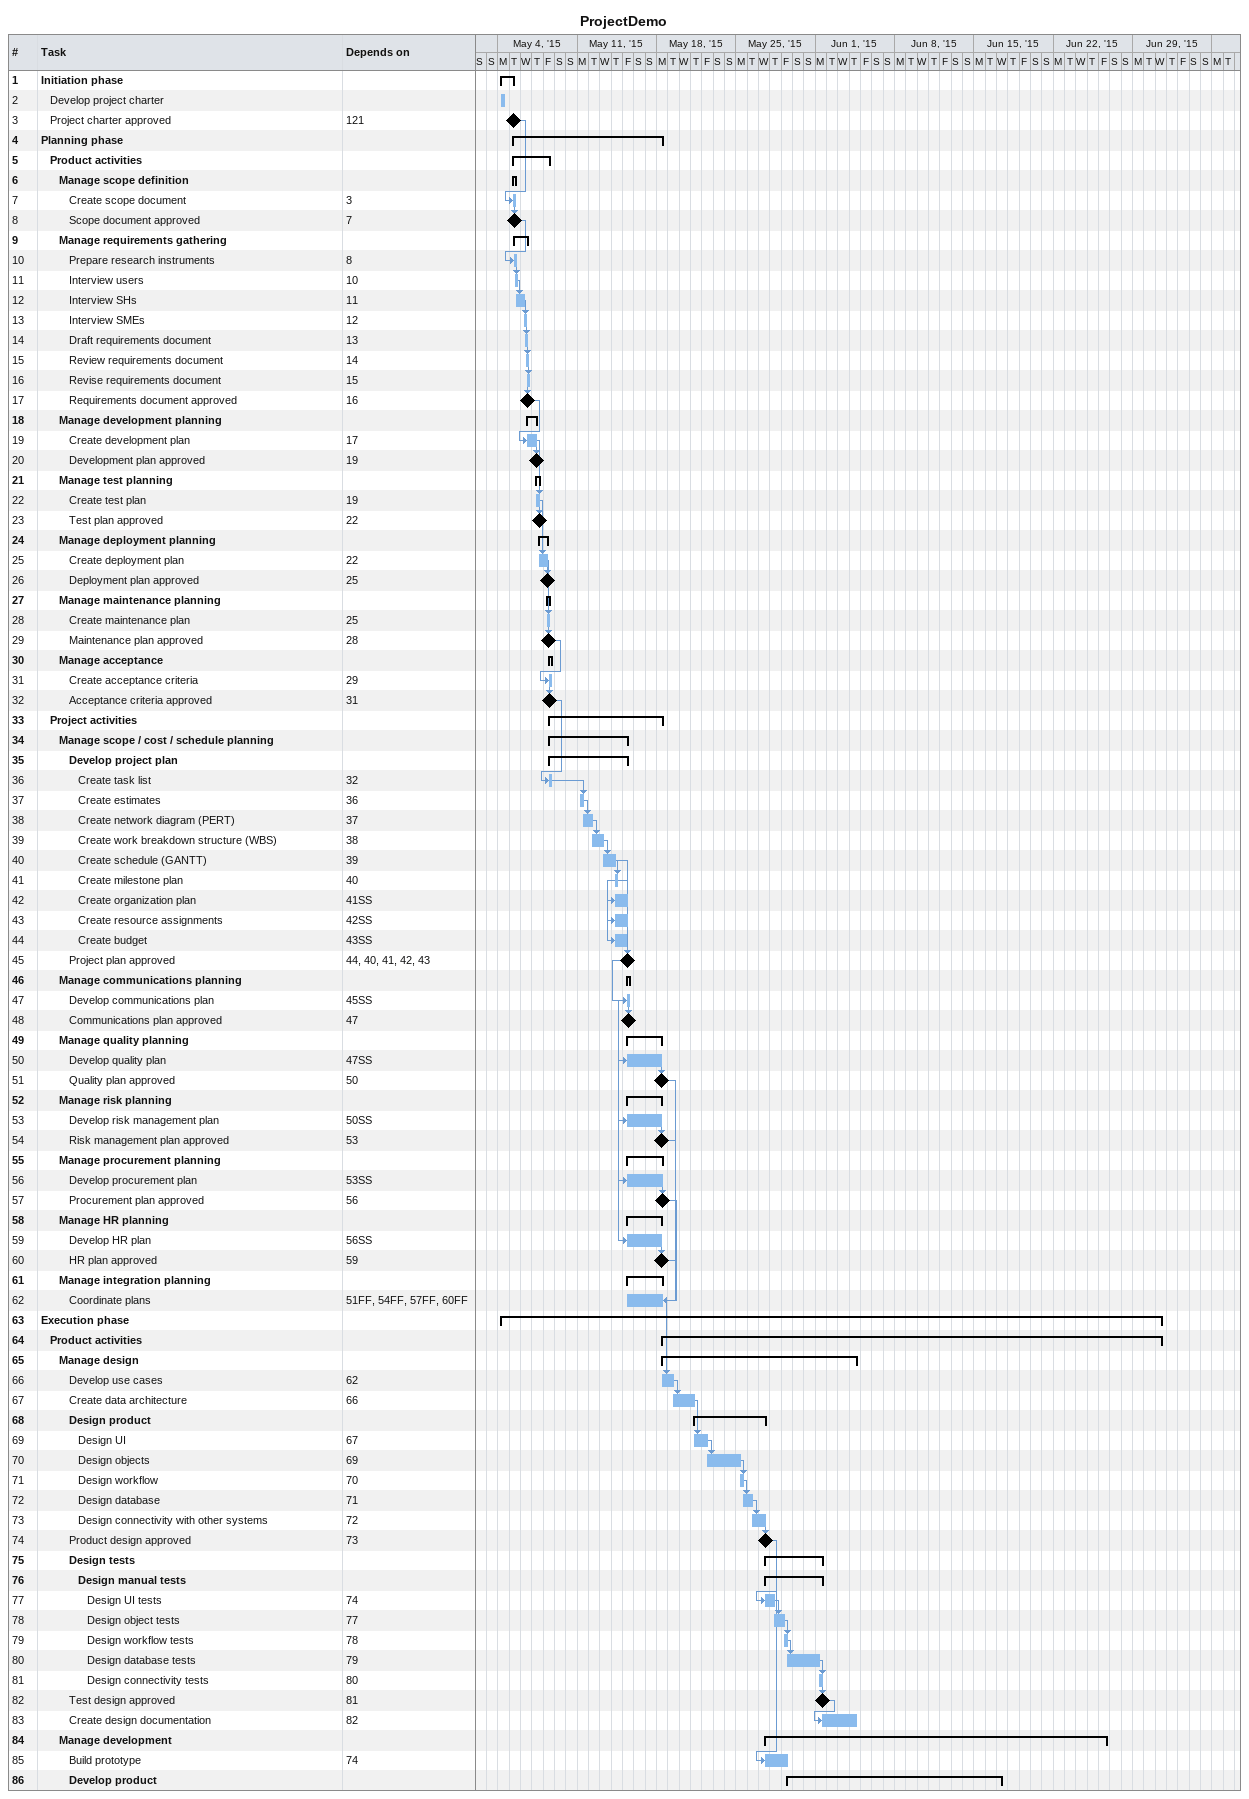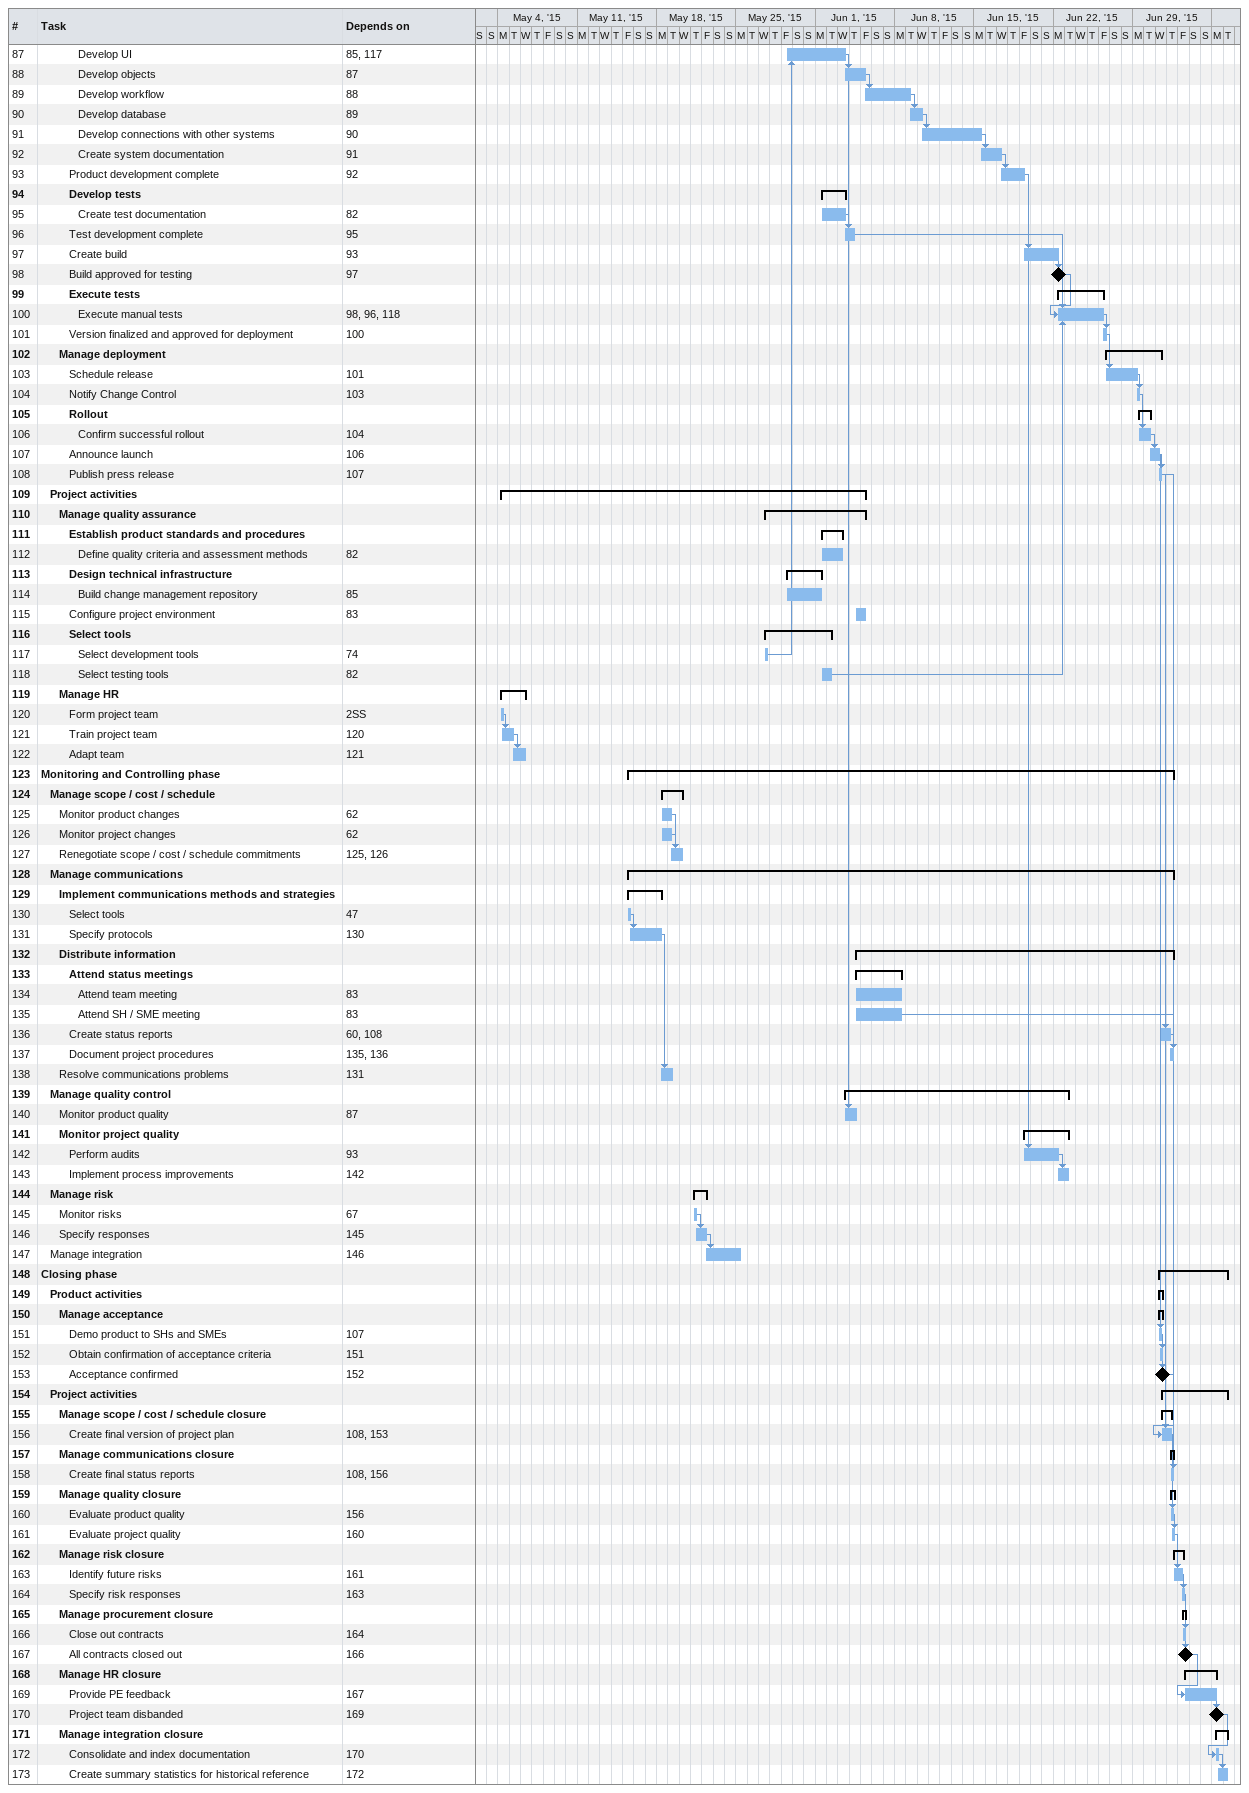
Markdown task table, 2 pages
ProjectDemo

| ID | Level | Task | Start | Finish | Predecessors |
|---|---|---|---|---|---|
| 1 | 1 | **Initiation phase** | 2015-05-04 | 2015-05-05 |  |
| 2 | 2 | Develop project charter | 2015-05-04 | 2015-05-04 |  |
| 3 | 2 | Project charter approved (milestone) | 2015-05-05 | 2015-05-05 | 121 |
| 4 | 1 | **Planning phase** | 2015-05-05 | 2015-05-18 |  |
| 5 | 2 | **Product activities** | 2015-05-05 | 2015-05-08 |  |
| 6 | 3 | **Manage scope definition** | 2015-05-05 | 2015-05-05 |  |
| 7 | 4 | Create scope document | 2015-05-05 | 2015-05-05 | 3 |
| 8 | 4 | Scope document approved (milestone) | 2015-05-05 | 2015-05-05 | 7 |
| 9 | 3 | **Manage requirements gathering** | 2015-05-05 | 2015-05-06 |  |
| 10 | 4 | Prepare research instruments | 2015-05-05 | 2015-05-05 | 8 |
| 11 | 4 | Interview users | 2015-05-05 | 2015-05-05 | 10 |
| 12 | 4 | Interview SHs | 2015-05-05 | 2015-05-06 | 11 |
| 13 | 4 | Interview SMEs | 2015-05-06 | 2015-05-06 | 12 |
| 14 | 4 | Draft requirements document | 2015-05-06 | 2015-05-06 | 13 |
| 15 | 4 | Review requirements document | 2015-05-06 | 2015-05-06 | 14 |
| 16 | 4 | Revise requirements document | 2015-05-06 | 2015-05-06 | 15 |
| 17 | 4 | Requirements document approved (milestone) | 2015-05-06 | 2015-05-06 | 16 |
| 18 | 3 | **Manage development planning** | 2015-05-06 | 2015-05-07 |  |
| 19 | 4 | Create development plan | 2015-05-06 | 2015-05-07 | 17 |
| 20 | 4 | Development plan approved (milestone) | 2015-05-07 | 2015-05-07 | 19 |
| 21 | 3 | **Manage test planning** | 2015-05-07 | 2015-05-07 |  |
| 22 | 4 | Create test plan | 2015-05-07 | 2015-05-07 | 19 |
| 23 | 4 | Test plan approved (milestone) | 2015-05-07 | 2015-05-07 | 22 |
| 24 | 3 | **Manage deployment planning** | 2015-05-07 | 2015-05-08 |  |
| 25 | 4 | Create deployment plan | 2015-05-07 | 2015-05-08 | 22 |
| 26 | 4 | Deployment plan approved (milestone) | 2015-05-08 | 2015-05-08 | 25 |
| 27 | 3 | **Manage maintenance planning** | 2015-05-08 | 2015-05-08 |  |
| 28 | 4 | Create maintenance plan | 2015-05-08 | 2015-05-08 | 25 |
| 29 | 4 | Maintenance plan approved (milestone) | 2015-05-08 | 2015-05-08 | 28 |
| 30 | 3 | **Manage acceptance** | 2015-05-08 | 2015-05-08 |  |
| 31 | 4 | Create acceptance criteria | 2015-05-08 | 2015-05-08 | 29 |
| 32 | 4 | Acceptance criteria approved (milestone) | 2015-05-08 | 2015-05-08 | 31 |
| 33 | 2 | **Project activities** | 2015-05-08 | 2015-05-18 |  |
| 34 | 3 | **Manage scope / cost / schedule planning** | 2015-05-08 | 2015-05-15 |  |
| 35 | 4 | **Develop project plan** | 2015-05-08 | 2015-05-15 |  |
| 36 | 5 | Create task list | 2015-05-08 | 2015-05-08 | 32 |
| 37 | 5 | Create estimates | 2015-05-11 | 2015-05-11 | 36 |
| 38 | 5 | Create network diagram (PERT) | 2015-05-11 | 2015-05-12 | 37 |
| 39 | 5 | Create work breakdown structure (WBS) | 2015-05-12 | 2015-05-13 | 38 |
| 40 | 5 | Create schedule (GANTT) | 2015-05-13 | 2015-05-14 | 39 |
| 41 | 5 | Create milestone plan | 2015-05-14 | 2015-05-14 | 40 |
| 42 | 5 | Create organization plan | 2015-05-14 | 2015-05-15 | 41SS |
| 43 | 5 | Create resource assignments | 2015-05-14 | 2015-05-15 | 42SS |
| 44 | 5 | Create budget | 2015-05-14 | 2015-05-15 | 43SS |
| 45 | 4 | Project plan approved (milestone) | 2015-05-15 | 2015-05-15 | 44, 40, 41, 42, 43 |
| 46 | 3 | **Manage communications planning** | 2015-05-15 | 2015-05-15 |  |
| 47 | 4 | Develop communications plan | 2015-05-15 | 2015-05-15 | 45SS |
| 48 | 4 | Communications plan approved (milestone) | 2015-05-15 | 2015-05-15 | 47 |
| 49 | 3 | **Manage quality planning** | 2015-05-15 | 2015-05-18 |  |
| 50 | 4 | Develop quality plan | 2015-05-15 | 2015-05-18 | 47SS |
| 51 | 4 | Quality plan approved (milestone) | 2015-05-18 | 2015-05-18 | 50 |
| 52 | 3 | **Manage risk planning** | 2015-05-15 | 2015-05-18 |  |
| 53 | 4 | Develop risk management plan | 2015-05-15 | 2015-05-18 | 50SS |
| 54 | 4 | Risk management plan approved (milestone) | 2015-05-18 | 2015-05-18 | 53 |
| 55 | 3 | **Manage procurement planning** | 2015-05-15 | 2015-05-18 |  |
| 56 | 4 | Develop procurement plan | 2015-05-15 | 2015-05-18 | 53SS |
| 57 | 4 | Procurement plan approved (milestone) | 2015-05-18 | 2015-05-18 | 56 |
| 58 | 3 | **Manage HR planning** | 2015-05-15 | 2015-05-18 |  |
| 59 | 4 | Develop HR plan | 2015-05-15 | 2015-05-18 | 56SS |
| 60 | 4 | HR plan approved (milestone) | 2015-05-18 | 2015-05-18 | 59 |
| 61 | 3 | **Manage integration planning** | 2015-05-15 | 2015-05-18 |  |
| 62 | 4 | Coordinate plans | 2015-05-15 | 2015-05-18 | 51FF, 54FF, 57FF, 60FF |
| 63 | 1 | **Execution phase** | 2015-05-04 | 2015-07-01 |  |
| 64 | 2 | **Product activities** | 2015-05-18 | 2015-07-01 |  |
| 65 | 3 | **Manage design** | 2015-05-18 | 2015-06-04 |  |
| 66 | 4 | Develop use cases | 2015-05-18 | 2015-05-19 | 62 |
| 67 | 4 | Create data architecture | 2015-05-19 | 2015-05-21 | 66 |
| 68 | 4 | **Design product** | 2015-05-21 | 2015-05-27 |  |
| 69 | 5 | Design UI | 2015-05-21 | 2015-05-22 | 67 |
| 70 | 5 | Design objects | 2015-05-22 | 2015-05-25 | 69 |
| 71 | 5 | Design workflow | 2015-05-25 | 2015-05-25 | 70 |
| 72 | 5 | Design database | 2015-05-25 | 2015-05-26 | 71 |
| 73 | 5 | Design connectivity with other systems | 2015-05-26 | 2015-05-27 | 72 |
| 74 | 4 | Product design approved (milestone) | 2015-05-27 | 2015-05-27 | 73 |
| 75 | 4 | **Design tests** | 2015-05-27 | 2015-06-01 |  |
| 76 | 5 | **Design manual tests** | 2015-05-27 | 2015-06-01 |  |
| 77 | 6 | Design UI tests | 2015-05-27 | 2015-05-28 | 74 |
| 78 | 6 | Design object tests | 2015-05-28 | 2015-05-29 | 77 |
| 79 | 6 | Design workflow tests | 2015-05-29 | 2015-05-29 | 78 |
| 80 | 6 | Design database tests | 2015-05-29 | 2015-06-01 | 79 |
| 81 | 6 | Design connectivity tests | 2015-06-01 | 2015-06-01 | 80 |
| 82 | 4 | Test design approved (milestone) | 2015-06-01 | 2015-06-01 | 81 |
| 83 | 4 | Create design documentation | 2015-06-01 | 2015-06-04 | 82 |
| 84 | 3 | **Manage development** | 2015-05-27 | 2015-06-26 |  |
| 85 | 4 | Build prototype | 2015-05-27 | 2015-05-29 | 74 |
| 86 | 4 | **Develop product** | 2015-05-29 | 2015-06-17 |  |
| 87 | 5 | Develop UI | 2015-05-29 | 2015-06-03 | 85, 117 |
| 88 | 5 | Develop objects | 2015-06-03 | 2015-06-05 | 87 |
| 89 | 5 | Develop workflow | 2015-06-05 | 2015-06-09 | 88 |
| 90 | 5 | Develop database | 2015-06-09 | 2015-06-10 | 89 |
| 91 | 5 | Develop connections with other systems | 2015-06-10 | 2015-06-15 | 90 |
| 92 | 5 | Create system documentation | 2015-06-15 | 2015-06-17 | 91 |
| 93 | 4 | Product development complete | 2015-06-17 | 2015-06-19 | 92 |
| 94 | 4 | **Develop tests** | 2015-06-01 | 2015-06-03 |  |
| 95 | 5 | Create test documentation | 2015-06-01 | 2015-06-03 | 82 |
| 96 | 4 | Test development complete | 2015-06-03 | 2015-06-04 | 95 |
| 97 | 4 | Create build | 2015-06-19 | 2015-06-22 | 93 |
| 98 | 4 | Build approved for testing (milestone) | 2015-06-22 | 2015-06-22 | 97 |
| 99 | 4 | **Execute tests** | 2015-06-22 | 2015-06-26 |  |
| 100 | 5 | Execute manual tests | 2015-06-22 | 2015-06-26 | 98, 96, 118 |
| 101 | 4 | Version finalized and approved for deployment | 2015-06-26 | 2015-06-26 | 100 |
| 102 | 3 | **Manage deployment** | 2015-06-26 | 2015-07-01 |  |
| 103 | 4 | Schedule release | 2015-06-26 | 2015-06-29 | 101 |
| 104 | 4 | Notify Change Control | 2015-06-29 | 2015-06-29 | 103 |
| 105 | 4 | **Rollout** | 2015-06-29 | 2015-06-30 |  |
| 106 | 5 | Confirm successful rollout | 2015-06-29 | 2015-06-30 | 104 |
| 107 | 4 | Announce launch | 2015-06-30 | 2015-07-01 | 106 |
| 108 | 4 | Publish press release | 2015-07-01 | 2015-07-01 | 107 |
| 109 | 2 | **Project activities** | 2015-05-04 | 2015-06-05 |  |
| 110 | 3 | **Manage quality assurance** | 2015-05-27 | 2015-06-05 |  |
| 111 | 4 | **Establish product standards and procedures** | 2015-06-01 | 2015-06-03 |  |
| 112 | 5 | Define quality criteria and assessment methods | 2015-06-01 | 2015-06-03 | 82 |
| 113 | 4 | **Design technical infrastructure** | 2015-05-29 | 2015-06-01 |  |
| 114 | 5 | Build change management repository | 2015-05-29 | 2015-06-01 | 85 |
| 115 | 4 | Configure project environment | 2015-06-04 | 2015-06-05 | 83 |
| 116 | 4 | **Select tools** | 2015-05-27 | 2015-06-02 |  |
| 117 | 5 | Select development tools | 2015-05-27 | 2015-05-27 | 74 |
| 118 | 5 | Select testing tools | 2015-06-01 | 2015-06-02 | 82 |
| 119 | 3 | **Manage HR** | 2015-05-04 | 2015-05-06 |  |
| 120 | 4 | Form project team | 2015-05-04 | 2015-05-04 | 2SS |
| 121 | 4 | Train project team | 2015-05-04 | 2015-05-05 | 120 |
| 122 | 4 | Adapt team | 2015-05-05 | 2015-05-06 | 121 |
| 123 | 1 | **Monitoring and Controlling phase** | 2015-05-15 | 2015-07-02 |  |
| 124 | 2 | **Manage scope / cost / schedule** | 2015-05-18 | 2015-05-20 |  |
| 125 | 3 | Monitor product changes | 2015-05-18 | 2015-05-19 | 62 |
| 126 | 3 | Monitor project changes | 2015-05-18 | 2015-05-19 | 62 |
| 127 | 3 | Renegotiate scope / cost / schedule commitments | 2015-05-19 | 2015-05-20 | 125, 126 |
| 128 | 2 | **Manage communications** | 2015-05-15 | 2015-07-02 |  |
| 129 | 3 | **Implement communications methods and strategies** | 2015-05-15 | 2015-05-18 |  |
| 130 | 4 | Select tools | 2015-05-15 | 2015-05-15 | 47 |
| 131 | 4 | Specify protocols | 2015-05-15 | 2015-05-18 | 130 |
| 132 | 3 | **Distribute information** | 2015-06-04 | 2015-07-02 |  |
| 133 | 4 | **Attend status meetings** | 2015-06-04 | 2015-06-08 |  |
| 134 | 5 | Attend team meeting | 2015-06-04 | 2015-06-08 | 83 |
| 135 | 5 | Attend SH / SME meeting | 2015-06-04 | 2015-06-08 | 83 |
| 136 | 4 | Create status reports | 2015-07-01 | 2015-07-02 | 60, 108 |
| 137 | 4 | Document project procedures | 2015-07-02 | 2015-07-02 | 135, 136 |
| 138 | 3 | Resolve communications problems | 2015-05-18 | 2015-05-19 | 131 |
| 139 | 2 | **Manage quality control** | 2015-06-03 | 2015-06-23 |  |
| 140 | 3 | Monitor product quality | 2015-06-03 | 2015-06-04 | 87 |
| 141 | 3 | **Monitor project quality** | 2015-06-19 | 2015-06-23 |  |
| 142 | 4 | Perform audits | 2015-06-19 | 2015-06-22 | 93 |
| 143 | 4 | Implement process improvements | 2015-06-22 | 2015-06-23 | 142 |
| 144 | 2 | **Manage risk** | 2015-05-21 | 2015-05-22 |  |
| 145 | 3 | Monitor risks | 2015-05-21 | 2015-05-21 | 67 |
| 146 | 3 | Specify responses | 2015-05-21 | 2015-05-22 | 145 |
| 147 | 2 | Manage integration | 2015-05-22 | 2015-05-25 | 146 |
| 148 | 1 | **Closing phase** | 2015-07-01 | 2015-07-07 |  |
| 149 | 2 | **Product activities** | 2015-07-01 | 2015-07-01 |  |
| 150 | 3 | **Manage acceptance** | 2015-07-01 | 2015-07-01 |  |
| 151 | 4 | Demo product to SHs and SMEs | 2015-07-01 | 2015-07-01 | 107 |
| 152 | 4 | Obtain confirmation of acceptance criteria | 2015-07-01 | 2015-07-01 | 151 |
| 153 | 4 | Acceptance confirmed (milestone) | 2015-07-01 | 2015-07-01 | 152 |
| 154 | 2 | **Project activities** | 2015-07-01 | 2015-07-07 |  |
| 155 | 3 | **Manage scope / cost / schedule closure** | 2015-07-01 | 2015-07-02 |  |
| 156 | 4 | Create final version of project plan | 2015-07-01 | 2015-07-02 | 108, 153 |
| 157 | 3 | **Manage communications closure** | 2015-07-02 | 2015-07-02 |  |
| 158 | 4 | Create final status reports | 2015-07-02 | 2015-07-02 | 108, 156 |
| 159 | 3 | **Manage quality closure** | 2015-07-02 | 2015-07-02 |  |
| 160 | 4 | Evaluate product quality | 2015-07-02 | 2015-07-02 | 156 |
| 161 | 4 | Evaluate project quality | 2015-07-02 | 2015-07-02 | 160 |
| 162 | 3 | **Manage risk closure** | 2015-07-02 | 2015-07-03 |  |
| 163 | 4 | Identify future risks | 2015-07-02 | 2015-07-03 | 161 |
| 164 | 4 | Specify risk responses | 2015-07-03 | 2015-07-03 | 163 |
| 165 | 3 | **Manage procurement closure** | 2015-07-03 | 2015-07-03 |  |
| 166 | 4 | Close out contracts | 2015-07-03 | 2015-07-03 | 164 |
| 167 | 4 | All contracts closed out (milestone) | 2015-07-03 | 2015-07-03 | 166 |
| 168 | 3 | **Manage HR closure** | 2015-07-03 | 2015-07-06 |  |
| 169 | 4 | Provide PE feedback | 2015-07-03 | 2015-07-06 | 167 |
| 170 | 4 | Project team disbanded (milestone) | 2015-07-06 | 2015-07-06 | 169 |
| 171 | 3 | **Manage integration closure** | 2015-07-06 | 2015-07-07 |  |
| 172 | 4 | Consolidate and index documentation | 2015-07-06 | 2015-07-06 | 170 |
| 173 | 4 | Create summary statistics for historical reference | 2015-07-06 | 2015-07-07 | 172 |
